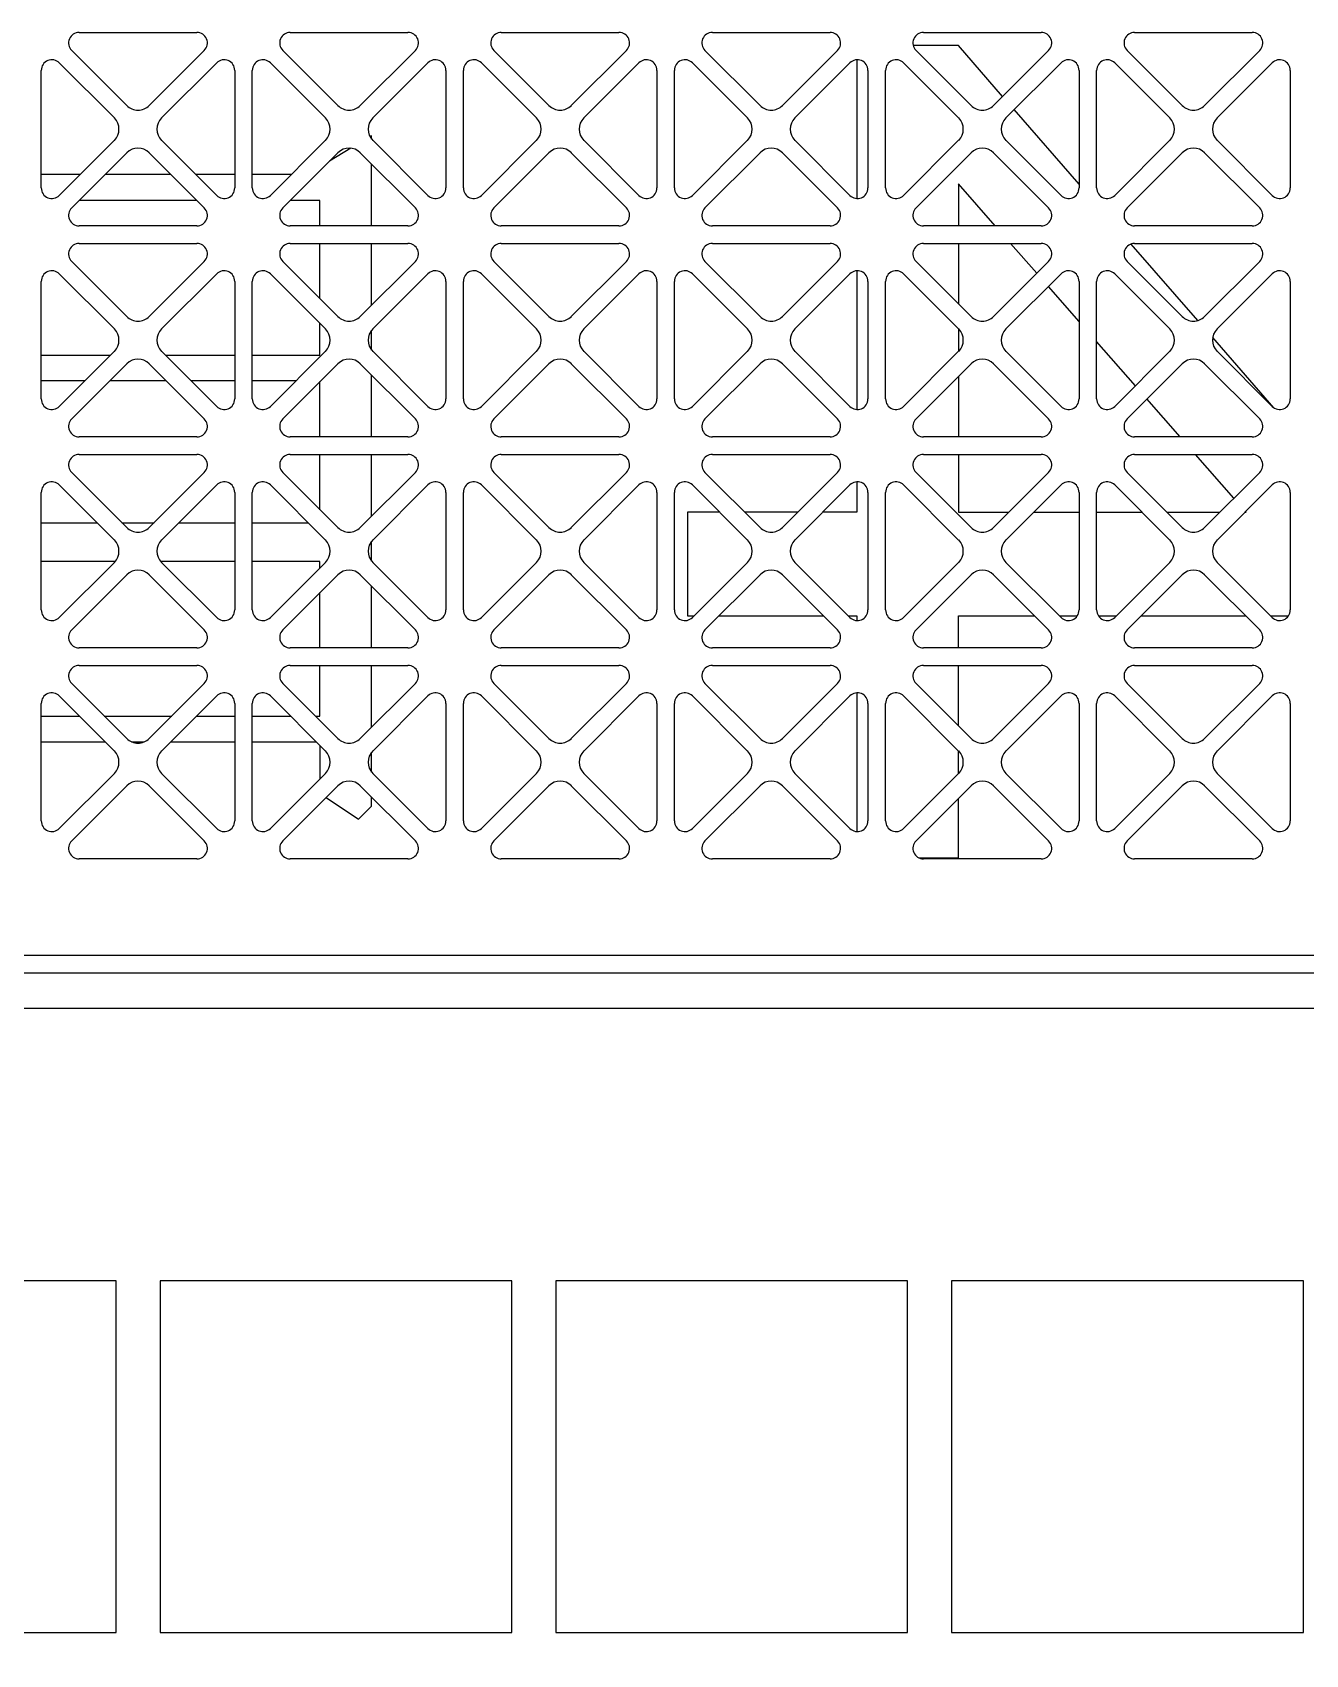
# Model space of a CAD drawing. Extents: x 59521 to 184406, y -1257 to 56672.
# Drawn here: x 68643.2 to 68788, y 17976.7 to 18161.2 of the extents above; entities that cross this region are included whole.
import ezdxf

# ---------------------------------------------------------------- set-up
doc = ezdxf.new("R2010")
doc.units = 0
doc.header["$MEASUREMENT"] = 0
doc.layers.get('0').update_dxf_attribs({"linetype": 'CONTINUOUS'})
doc.layers.add('4215-12657_0', color=7, linetype='CONTINUOUS')

# ---------------------------------------------------------------- blocks, each defined once
blk = doc.blocks.new('ju77')
at = {"layer": '4215-12657_0', "color": 87, "linetype": 'Continuous'}
for p, q in [((-94.23, -1568), (-80.85, -1568)), ((-70.23, -1568), (-56.85, -1568)), ((-46.23, -1568), (-32.85, -1568)), ((-22.23, -1568), (-8.85, -1568)), ((1.77, -1568), (15.15, -1568)), ((25.77, -1568), (39.15, -1568)), ((-88.81, -1576.31), (-95.08, -1570.05)), ((-80, -1570.05), (-86.27, -1576.31)), ((-64.81, -1576.31), (-71.08, -1570.05)), ((-56, -1570.05), (-62.27, -1576.31)), ((-40.81, -1576.31), (-47.08, -1570.05)), ((-32, -1570.05), (-38.27, -1576.31)), ((-16.81, -1576.31), (-23.08, -1570.05)), ((-8, -1570.05), (-14.27, -1576.31)), ((5.75, -1569.5), (0.62, -1569.5)), ((7.19, -1576.31), (0.92, -1570.05)), ((10.77, -1575.27), (5.75, -1569.5)), ((16, -1570.05), (9.73, -1576.31)), ((31.19, -1576.31), (24.92, -1570.05)), ((40, -1570.05), (33.73, -1576.31)), ((-96.49, -1571.46), (-90.23, -1577.73)), ((-84.85, -1577.73), (-78.59, -1571.46)), ((-72.49, -1571.46), (-66.23, -1577.73)), ((-60.85, -1577.73), (-54.59, -1571.46)), ((-48.49, -1571.46), (-42.23, -1577.73)), ((-36.85, -1577.73), (-30.59, -1571.46)), ((-24.49, -1571.46), (-18.23, -1577.73)), ((-12.85, -1577.73), (-6.59, -1571.46)), ((-5.8, -1571.12), (-5.8, -1586.88)), ((-0.49, -1571.46), (5.77, -1577.73)), ((11.15, -1577.73), (17.41, -1571.46)), ((23.51, -1571.46), (29.77, -1577.73)), ((35.15, -1577.73), (41.41, -1571.46)), ((-98.54, -1585.69), (-98.54, -1572.31)), ((-76.54, -1572.31), (-76.54, -1585.69)), ((-74.54, -1585.69), (-74.54, -1572.31)), ((-52.54, -1572.31), (-52.54, -1585.69)), ((-50.54, -1585.69), (-50.54, -1572.31)), ((-28.54, -1572.31), (-28.54, -1585.69)), ((-26.54, -1585.69), (-26.54, -1572.31)), ((-4.54, -1572.31), (-4.54, -1585.69)), ((-2.54, -1585.69), (-2.54, -1572.31)), ((19.46, -1572.31), (19.46, -1585.69)), ((21.46, -1585.69), (21.46, -1572.31)), ((43.46, -1572.31), (43.46, -1585.69)), ((19.46, -1585.25), (12.09, -1576.78)), ((-90.23, -1580.27), (-96.49, -1586.54)), ((-78.59, -1586.54), (-84.85, -1580.27)), ((-66.23, -1580.27), (-72.49, -1586.54)), ((-60.98, -1579.76), (-61.15, -1579.86)), ((-60.98, -1580.12), (-60.98, -1579.76)), ((-54.59, -1586.54), (-60.85, -1580.27)), ((-42.23, -1580.27), (-48.49, -1586.54)), ((-30.59, -1586.54), (-36.85, -1580.27)), ((-18.23, -1580.27), (-24.49, -1586.54)), ((-6.59, -1586.54), (-12.85, -1580.27)), ((5.77, -1580.27), (-0.49, -1586.54)), ((17.41, -1586.54), (11.15, -1580.27)), ((29.77, -1580.27), (23.51, -1586.54)), ((41.41, -1586.54), (35.15, -1580.27)), ((-95.08, -1587.95), (-88.81, -1581.69)), ((-86.27, -1581.69), (-80, -1587.95)), ((-71.08, -1587.95), (-64.81, -1581.69)), ((-63.34, -1581.18), (-65.75, -1582.63)), ((-62.27, -1581.69), (-56, -1587.95)), ((-60.98, -1590), (-60.98, -1582.97)), ((-47.08, -1587.95), (-40.81, -1581.69)), ((-38.27, -1581.69), (-32, -1587.95)), ((-23.08, -1587.95), (-16.81, -1581.69)), ((-14.27, -1581.69), (-8, -1587.95)), ((0.92, -1587.95), (7.19, -1581.69)), ((9.73, -1581.69), (16, -1587.95)), ((24.92, -1587.95), (31.19, -1581.69)), ((33.73, -1581.69), (40, -1587.95)), ((-94.12, -1584.16), (-98.54, -1584.16)), ((-83.79, -1584.16), (-91.29, -1584.16)), ((-76.54, -1584.16), (-80.96, -1584.16)), ((-70.12, -1584.16), (-74.54, -1584.16)), ((9.93, -1590), (5.75, -1585.22)), ((5.75, -1585.22), (5.75, -1590)), ((-80.86, -1587.1), (-94.22, -1587.1)), ((-66.85, -1587.1), (-70.22, -1587.1)), ((-66.85, -1590), (-66.85, -1587.1)), ((-80.85, -1590), (-94.23, -1590)), ((-56.85, -1590), (-70.23, -1590)), ((-32.85, -1590), (-46.23, -1590)), ((-8.85, -1590), (-22.23, -1590)), ((15.15, -1590), (1.77, -1590)), ((39.15, -1590), (25.77, -1590)), ((-94.23, -1592), (-80.85, -1592)), ((-70.23, -1592), (-56.85, -1592)), ((-66.85, -1598.28), (-66.85, -1592)), ((-60.98, -1599.03), (-60.98, -1592)), ((-46.23, -1592), (-32.85, -1592)), ((-22.23, -1592), (-8.85, -1592)), ((1.77, -1592), (15.15, -1592)), ((5.75, -1592), (5.75, -1598.87)), ((14.65, -1595.39), (11.68, -1592)), ((32.96, -1600.76), (25.39, -1592.07)), ((25.77, -1592), (39.15, -1592)), ((-88.81, -1600.31), (-95.08, -1594.05)), ((-80, -1594.05), (-86.27, -1600.31)), ((-64.81, -1600.31), (-71.08, -1594.05)), ((-56, -1594.05), (-62.27, -1600.31)), ((-40.81, -1600.31), (-47.08, -1594.05)), ((-32, -1594.05), (-38.27, -1600.31)), ((-16.81, -1600.31), (-23.08, -1594.05)), ((-8, -1594.05), (-14.27, -1600.31)), ((7.19, -1600.31), (0.92, -1594.05)), ((16, -1594.05), (9.73, -1600.31)), ((31.19, -1600.31), (24.92, -1594.05)), ((40, -1594.05), (33.73, -1600.31)), ((-96.49, -1595.46), (-90.23, -1601.73)), ((-84.85, -1601.73), (-78.59, -1595.46)), ((-72.49, -1595.46), (-66.23, -1601.73)), ((-60.85, -1601.73), (-54.59, -1595.46)), ((-48.49, -1595.46), (-42.23, -1601.73)), ((-36.85, -1601.73), (-30.59, -1595.46)), ((-24.49, -1595.46), (-18.23, -1601.73)), ((-12.85, -1601.73), (-6.59, -1595.46)), ((-5.8, -1595.12), (-5.8, -1610.88)), ((-0.49, -1595.46), (5.77, -1601.73)), ((11.15, -1601.73), (17.41, -1595.46)), ((23.51, -1595.46), (29.77, -1601.73)), ((35.15, -1601.73), (41.41, -1595.46)), ((-98.54, -1609.69), (-98.54, -1596.31)), ((-76.54, -1596.31), (-76.54, -1609.69)), ((-74.54, -1609.69), (-74.54, -1596.31)), ((-52.54, -1596.31), (-52.54, -1609.69)), ((-50.54, -1609.69), (-50.54, -1596.31)), ((-28.54, -1596.31), (-28.54, -1609.69)), ((-26.54, -1609.69), (-26.54, -1596.31)), ((-4.54, -1596.31), (-4.54, -1609.69)), ((-2.54, -1609.69), (-2.54, -1596.31)), ((19.46, -1600.88), (15.98, -1596.9)), ((19.46, -1596.31), (19.46, -1609.69)), ((21.46, -1609.69), (21.46, -1596.31)), ((43.46, -1596.31), (43.46, -1609.69)), ((-66.85, -1604.69), (-66.85, -1601.11)), ((-60.98, -1604.12), (-60.98, -1601.88)), ((5.75, -1601.73), (5.75, -1604.27)), ((25.86, -1608.18), (21.46, -1603.16)), ((41.6, -1610.69), (34.65, -1602.7)), ((-98.54, -1604.69), (-90.65, -1604.69)), ((-90.23, -1604.27), (-96.49, -1610.54)), ((-78.59, -1610.54), (-84.85, -1604.27)), ((-84.43, -1604.69), (-76.54, -1604.69)), ((-74.54, -1604.69), (-66.85, -1604.69)), ((-66.23, -1604.27), (-72.49, -1610.54)), ((-54.59, -1610.54), (-60.85, -1604.27)), ((-42.23, -1604.27), (-48.49, -1610.54)), ((-30.59, -1610.54), (-36.85, -1604.27)), ((-18.23, -1604.27), (-24.49, -1610.54)), ((-6.59, -1610.54), (-12.85, -1604.27)), ((5.77, -1604.27), (-0.49, -1610.54)), ((17.41, -1610.54), (11.15, -1604.27)), ((29.77, -1604.27), (23.51, -1610.54)), ((41.41, -1610.54), (35.15, -1604.27)), ((-95.08, -1611.95), (-88.81, -1605.69)), ((-86.27, -1605.69), (-80, -1611.95)), ((-71.08, -1611.95), (-64.81, -1605.69)), ((-62.27, -1605.69), (-56, -1611.95)), ((-60.98, -1614), (-60.98, -1606.97)), ((-47.08, -1611.95), (-40.81, -1605.69)), ((-38.27, -1605.69), (-32, -1611.95)), ((-23.08, -1611.95), (-16.81, -1605.69)), ((-14.27, -1605.69), (-8, -1611.95)), ((0.92, -1611.95), (7.19, -1605.69)), ((9.73, -1605.69), (16, -1611.95)), ((24.92, -1611.95), (31.19, -1605.69)), ((33.73, -1605.69), (40, -1611.95)), ((-93.58, -1607.63), (-98.54, -1607.63)), ((-84.33, -1607.63), (-90.75, -1607.63)), ((-76.54, -1607.63), (-81.5, -1607.63)), ((-69.58, -1607.63), (-74.54, -1607.63)), ((-66.85, -1614), (-66.85, -1607.72)), ((5.75, -1607.13), (5.75, -1614)), ((30.96, -1614), (27.18, -1609.69)), ((-80.85, -1614), (-94.23, -1614)), ((-56.85, -1614), (-70.23, -1614)), ((-32.85, -1614), (-46.23, -1614)), ((-8.85, -1614), (-22.23, -1614)), ((15.15, -1614), (1.77, -1614)), ((39.15, -1614), (25.77, -1614)), ((-94.23, -1616), (-80.85, -1616)), ((-70.23, -1616), (-56.85, -1616)), ((-66.85, -1622.28), (-66.85, -1616)), ((-60.98, -1623.03), (-60.98, -1616)), ((-46.23, -1616), (-32.85, -1616)), ((-22.23, -1616), (-8.85, -1616)), ((1.77, -1616), (15.15, -1616)), ((5.75, -1616), (5.75, -1622.57)), ((25.77, -1616), (39.15, -1616)), ((37.07, -1620.98), (32.71, -1616)), ((-88.81, -1624.31), (-95.08, -1618.05)), ((-80, -1618.05), (-86.27, -1624.31)), ((-64.81, -1624.31), (-71.08, -1618.05)), ((-56, -1618.05), (-62.27, -1624.31)), ((-40.81, -1624.31), (-47.08, -1618.05)), ((-32, -1618.05), (-38.27, -1624.31)), ((-16.81, -1624.31), (-23.08, -1618.05)), ((-8, -1618.05), (-14.27, -1624.31)), ((7.19, -1624.31), (0.92, -1618.05)), ((16, -1618.05), (9.73, -1624.31)), ((31.19, -1624.31), (24.92, -1618.05)), ((40, -1618.05), (33.73, -1624.31)), ((-96.49, -1619.46), (-90.23, -1625.73)), ((-84.85, -1625.73), (-78.59, -1619.46)), ((-72.49, -1619.46), (-66.23, -1625.73)), ((-60.85, -1625.73), (-54.59, -1619.46)), ((-48.49, -1619.46), (-42.23, -1625.73)), ((-36.85, -1625.73), (-30.59, -1619.46)), ((-24.49, -1619.46), (-18.23, -1625.73)), ((-12.85, -1625.73), (-6.59, -1619.46)), ((-5.8, -1619.12), (-5.8, -1622.57)), ((-0.49, -1619.46), (5.77, -1625.73)), ((11.15, -1625.73), (17.41, -1619.46)), ((23.51, -1619.46), (29.77, -1625.73)), ((35.15, -1625.73), (41.41, -1619.46)), ((-98.54, -1633.69), (-98.54, -1620.31)), ((-76.54, -1620.31), (-76.54, -1633.69)), ((-74.54, -1633.69), (-74.54, -1620.31)), ((-52.54, -1620.31), (-52.54, -1633.69)), ((-50.54, -1633.69), (-50.54, -1620.31)), ((-28.54, -1620.31), (-28.54, -1633.69)), ((-26.54, -1633.69), (-26.54, -1620.31)), ((-4.54, -1620.31), (-4.54, -1633.69)), ((-2.54, -1633.69), (-2.54, -1620.31)), ((19.46, -1620.31), (19.46, -1633.69)), ((21.46, -1633.69), (21.46, -1620.31)), ((43.46, -1620.31), (43.46, -1633.69)), ((-21.38, -1622.57), (-25.05, -1622.57)), ((-25.05, -1622.57), (-25.05, -1634.37)), ((-12.53, -1622.57), (-18.55, -1622.57)), ((-5.8, -1622.57), (-9.7, -1622.57)), ((5.75, -1622.57), (11.47, -1622.57)), ((14.3, -1622.57), (19.46, -1622.57)), ((21.46, -1622.57), (26.62, -1622.57)), ((29.45, -1622.57), (35.47, -1622.57)), ((38.3, -1622.57), (38.47, -1622.57)), ((38.47, -1622.57), (38.39, -1622.48)), ((-98.54, -1623.76), (-92.2, -1623.76)), ((-89.37, -1623.76), (-85.71, -1623.76)), ((-82.88, -1623.76), (-76.54, -1623.76)), ((-74.54, -1623.76), (-68.2, -1623.76)), ((-60.98, -1628.12), (-60.98, -1625.88)), ((-90.13, -1628.16), (-98.54, -1628.16)), ((-90.23, -1628.27), (-96.49, -1634.54)), ((-76.54, -1628.16), (-84.95, -1628.16)), ((-78.59, -1634.54), (-84.85, -1628.27)), ((-66.85, -1628.16), (-74.54, -1628.16)), ((-66.23, -1628.27), (-72.49, -1634.54)), ((-66.85, -1628.89), (-66.85, -1628.16)), ((-54.59, -1634.54), (-60.85, -1628.27)), ((-42.23, -1628.27), (-48.49, -1634.54)), ((-30.59, -1634.54), (-36.85, -1628.27)), ((-18.23, -1628.27), (-24.49, -1634.54)), ((-6.59, -1634.54), (-12.85, -1628.27)), ((5.77, -1628.27), (-0.49, -1634.54)), ((17.41, -1634.54), (11.15, -1628.27)), ((29.77, -1628.27), (23.51, -1634.54)), ((41.41, -1634.54), (35.15, -1628.27)), ((-95.08, -1635.95), (-88.81, -1629.69)), ((-86.27, -1629.69), (-80, -1635.95)), ((-71.08, -1635.95), (-64.81, -1629.69)), ((-62.27, -1629.69), (-56, -1635.95)), ((-60.98, -1638), (-60.98, -1630.97)), ((-47.08, -1635.95), (-40.81, -1629.69)), ((-38.27, -1629.69), (-32, -1635.95)), ((-23.08, -1635.95), (-16.81, -1629.69)), ((-14.27, -1629.69), (-8, -1635.95)), ((0.92, -1635.95), (7.19, -1629.69)), ((9.73, -1629.69), (16, -1635.95)), ((24.92, -1635.95), (31.19, -1629.69)), ((33.73, -1629.69), (40, -1635.95)), ((-66.85, -1638), (-66.85, -1631.72)), ((-25.05, -1634.37), (-24.32, -1634.37)), ((-21.49, -1634.37), (-9.59, -1634.37)), ((-6.76, -1634.37), (-5.8, -1634.37)), ((-5.8, -1634.37), (-5.8, -1634.88)), ((5.75, -1634.37), (14.41, -1634.37)), ((5.75, -1638), (5.75, -1634.37)), ((17.24, -1634.37), (19.24, -1634.37)), ((21.67, -1634.37), (23.68, -1634.37)), ((26.51, -1634.37), (38.41, -1634.37)), ((41.24, -1634.37), (43.24, -1634.37)), ((-80.85, -1638), (-94.23, -1638)), ((-56.85, -1638), (-70.23, -1638)), ((-32.85, -1638), (-46.23, -1638)), ((-8.85, -1638), (-22.23, -1638)), ((15.15, -1638), (1.77, -1638)), ((39.15, -1638), (25.77, -1638)), ((-94.23, -1640), (-80.85, -1640)), ((-70.23, -1640), (-56.85, -1640)), ((-66.85, -1645.76), (-66.85, -1640)), ((-60.98, -1647.03), (-60.98, -1640)), ((-46.23, -1640), (-32.85, -1640)), ((-22.23, -1640), (-8.85, -1640)), ((1.77, -1640), (15.15, -1640)), ((5.75, -1646.87), (5.75, -1640)), ((25.77, -1640), (39.15, -1640)), ((-88.81, -1648.31), (-95.08, -1642.05)), ((-80, -1642.05), (-86.27, -1648.31)), ((-64.81, -1648.31), (-71.08, -1642.05)), ((-56, -1642.05), (-62.27, -1648.31)), ((-40.81, -1648.31), (-47.08, -1642.05)), ((-32, -1642.05), (-38.27, -1648.31)), ((-16.81, -1648.31), (-23.08, -1642.05)), ((-8, -1642.05), (-14.27, -1648.31)), ((7.19, -1648.31), (0.92, -1642.05)), ((16, -1642.05), (9.73, -1648.31)), ((31.19, -1648.31), (24.92, -1642.05)), ((40, -1642.05), (33.73, -1648.31)), ((-96.49, -1643.46), (-90.23, -1649.73)), ((-84.85, -1649.73), (-78.59, -1643.46)), ((-72.49, -1643.46), (-66.23, -1649.73)), ((-60.85, -1649.73), (-54.59, -1643.46)), ((-48.49, -1643.46), (-42.23, -1649.73)), ((-36.85, -1649.73), (-30.59, -1643.46)), ((-24.49, -1643.46), (-18.23, -1649.73)), ((-12.85, -1649.73), (-6.59, -1643.46)), ((-5.8, -1643.12), (-5.8, -1658.88)), ((-0.49, -1643.46), (5.77, -1649.73)), ((11.15, -1649.73), (17.41, -1643.46)), ((23.51, -1643.46), (29.77, -1649.73)), ((35.15, -1649.73), (41.41, -1643.46)), ((-98.54, -1657.69), (-98.54, -1644.31)), ((-76.54, -1644.31), (-76.54, -1657.69)), ((-74.54, -1657.69), (-74.54, -1644.31)), ((-52.54, -1644.31), (-52.54, -1657.69)), ((-50.54, -1657.69), (-50.54, -1644.31)), ((-28.54, -1644.31), (-28.54, -1657.69)), ((-26.54, -1657.69), (-26.54, -1644.31)), ((-4.54, -1644.31), (-4.54, -1657.69)), ((-2.54, -1657.69), (-2.54, -1644.31)), ((19.46, -1644.31), (19.46, -1657.69)), ((21.46, -1657.69), (21.46, -1644.31)), ((43.46, -1644.31), (43.46, -1657.69)), ((-98.54, -1645.76), (-94.2, -1645.76)), ((-91.37, -1645.76), (-83.71, -1645.76)), ((-80.88, -1645.76), (-76.54, -1645.76)), ((-74.54, -1645.76), (-70.2, -1645.76)), ((-67.37, -1645.76), (-66.85, -1645.76)), ((-98.54, -1648.69), (-91.27, -1648.69)), ((-88.26, -1648.69), (-86.82, -1648.69)), ((-83.81, -1648.69), (-76.54, -1648.69)), ((-74.54, -1648.69), (-67.27, -1648.69)), ((-66.85, -1649.11), (-66.85, -1652.89)), ((-60.98, -1652.12), (-60.98, -1649.88)), ((5.75, -1652.27), (5.75, -1649.73)), ((-90.23, -1652.27), (-96.49, -1658.54)), ((-78.59, -1658.54), (-84.85, -1652.27)), ((-66.23, -1652.27), (-72.49, -1658.54)), ((-54.59, -1658.54), (-60.85, -1652.27)), ((-42.23, -1652.27), (-48.49, -1658.54)), ((-30.59, -1658.54), (-36.85, -1652.27)), ((-18.23, -1652.27), (-24.49, -1658.54)), ((-6.59, -1658.54), (-12.85, -1652.27)), ((5.77, -1652.27), (-0.49, -1658.54)), ((17.41, -1658.54), (11.15, -1652.27)), ((29.77, -1652.27), (23.51, -1658.54)), ((41.41, -1658.54), (35.15, -1652.27)), ((-95.08, -1659.95), (-88.81, -1653.69)), ((-86.27, -1653.69), (-80, -1659.95)), ((-71.08, -1659.95), (-64.81, -1653.69)), ((-62.27, -1653.69), (-56, -1659.95)), ((-47.08, -1659.95), (-40.81, -1653.69)), ((-38.27, -1653.69), (-32, -1659.95)), ((-23.08, -1659.95), (-16.81, -1653.69)), ((-14.27, -1653.69), (-8, -1659.95)), ((0.92, -1659.95), (7.19, -1653.69)), ((9.73, -1653.69), (16, -1659.95)), ((24.92, -1659.95), (31.19, -1653.69)), ((33.73, -1653.69), (40, -1659.95)), ((-66.15, -1655.02), (-62.45, -1657.49)), ((-62.45, -1657.49), (-60.98, -1656.02)), ((-60.98, -1656.02), (-60.98, -1654.97)), ((5.75, -1661.89), (5.75, -1655.13)), ((-80.85, -1662), (-94.23, -1662)), ((-56.85, -1662), (-70.23, -1662)), ((-32.85, -1662), (-46.23, -1662)), ((-8.85, -1662), (-22.23, -1662)), ((1.27, -1661.89), (5.75, -1661.89)), ((15.15, -1662), (1.77, -1662)), ((39.15, -1662), (25.77, -1662)), ((328.46, -1673), (-407.54, -1673))]:
    blk.add_line(p, q, dxfattribs=at)
for centre, radius, start, end in [((-94.23, -1569.2), 1.2, 90, 225), ((-80.85, -1569.2), 1.2, 315, 90), ((-70.23, -1569.2), 1.2, 90, 225), ((-56.85, -1569.2), 1.2, 315, 90), ((-46.23, -1569.2), 1.2, 90, 225), ((-32.85, -1569.2), 1.2, 315, 90), ((-22.23, -1569.2), 1.2, 90, 225), ((-8.85, -1569.2), 1.2, 315, 90), ((1.77, -1569.2), 1.2, 90, 225), ((15.15, -1569.2), 1.2, 315, 90), ((25.77, -1569.2), 1.2, 90, 225), ((39.15, -1569.2), 1.2, 315, 90), ((-97.34, -1572.31), 1.2, 45, 180), ((-77.74, -1572.31), 1.2, 0, 135), ((-73.34, -1572.31), 1.2, 45, 180), ((-53.74, -1572.31), 1.2, 0, 135), ((-49.34, -1572.31), 1.2, 45, 180), ((-29.74, -1572.31), 1.2, 0, 135), ((-25.34, -1572.31), 1.2, 45, 180), ((-5.74, -1572.31), 1.2, 0, 135), ((-1.34, -1572.31), 1.2, 45, 180), ((18.26, -1572.31), 1.2, 0, 135), ((22.66, -1572.31), 1.2, 45, 180), ((42.26, -1572.31), 1.2, 0, 135), ((-87.54, -1575.04), 1.8, 225, 315), ((-63.54, -1575.04), 1.8, 225, 315), ((-39.54, -1575.04), 1.8, 225, 315), ((-15.54, -1575.04), 1.8, 225, 315), ((8.46, -1575.04), 1.8, 225, 315), ((32.46, -1575.04), 1.8, 225, 315), ((-91.5, -1579), 1.8, 315, 45), ((-83.58, -1579), 1.8, 135, 225), ((-67.5, -1579), 1.8, 315, 45), ((-59.58, -1579), 1.8, 135, 225), ((-43.5, -1579), 1.8, 315, 45), ((-35.58, -1579), 1.8, 135, 225), ((-19.5, -1579), 1.8, 315, 45), ((-11.58, -1579), 1.8, 135, 225), ((4.5, -1579), 1.8, 315, 45), ((12.42, -1579), 1.8, 135, 225), ((28.5, -1579), 1.8, 315, 45), ((36.42, -1579), 1.8, 135, 225), ((-87.54, -1582.96), 1.8, 45, 135), ((-63.54, -1582.96), 1.8, 45, 135), ((-39.54, -1582.96), 1.8, 45, 135), ((-15.54, -1582.96), 1.8, 45, 135), ((8.46, -1582.96), 1.8, 45, 135), ((32.46, -1582.96), 1.8, 45, 135), ((-97.34, -1585.69), 1.2, 180, 315), ((-77.74, -1585.69), 1.2, 225, 0), ((-73.34, -1585.69), 1.2, 180, 315), ((-53.74, -1585.69), 1.2, 225, 0), ((-49.34, -1585.69), 1.2, 180, 315), ((-29.74, -1585.69), 1.2, 225, 0), ((-25.34, -1585.69), 1.2, 180, 315), ((-5.74, -1585.69), 1.2, 225, 0), ((-1.34, -1585.69), 1.2, 180, 315), ((18.26, -1585.69), 1.2, 225, 0), ((22.66, -1585.69), 1.2, 180, 315), ((42.26, -1585.69), 1.2, 225, 0), ((-94.23, -1588.8), 1.2, 135, 270), ((-80.85, -1588.8), 1.2, 270, 45), ((-70.23, -1588.8), 1.2, 135, 270), ((-56.85, -1588.8), 1.2, 270, 45), ((-46.23, -1588.8), 1.2, 135, 270), ((-32.85, -1588.8), 1.2, 270, 45), ((-22.23, -1588.8), 1.2, 135, 270), ((-8.85, -1588.8), 1.2, 270, 45), ((1.77, -1588.8), 1.2, 135, 270), ((15.15, -1588.8), 1.2, 270, 45), ((25.77, -1588.8), 1.2, 135, 270), ((39.15, -1588.8), 1.2, 270, 45), ((-94.23, -1593.2), 1.2, 90, 225), ((-80.85, -1593.2), 1.2, 315, 90), ((-70.23, -1593.2), 1.2, 90, 225), ((-56.85, -1593.2), 1.2, 315, 90), ((-46.23, -1593.2), 1.2, 90, 225), ((-32.85, -1593.2), 1.2, 315, 90), ((-22.23, -1593.2), 1.2, 90, 225), ((-8.85, -1593.2), 1.2, 315, 90), ((1.77, -1593.2), 1.2, 90, 225), ((15.15, -1593.2), 1.2, 315, 90), ((25.77, -1593.2), 1.2, 90, 225), ((39.15, -1593.2), 1.2, 315, 90), ((-97.34, -1596.31), 1.2, 45, 180), ((-77.74, -1596.31), 1.2, 0, 135), ((-73.34, -1596.31), 1.2, 45, 180), ((-53.74, -1596.31), 1.2, 0, 135), ((-49.34, -1596.31), 1.2, 45, 180), ((-29.74, -1596.31), 1.2, 0, 135), ((-25.34, -1596.31), 1.2, 45, 180), ((-5.74, -1596.31), 1.2, 0, 135), ((-1.34, -1596.31), 1.2, 45, 180), ((18.26, -1596.31), 1.2, 0, 135), ((22.66, -1596.31), 1.2, 45, 180), ((42.26, -1596.31), 1.2, 0, 135), ((-87.54, -1599.04), 1.8, 225, 315), ((-63.54, -1599.04), 1.8, 225, 315), ((-39.54, -1599.04), 1.8, 225, 315), ((-15.54, -1599.04), 1.8, 225, 315), ((8.46, -1599.04), 1.8, 225, 315), ((32.46, -1599.04), 1.8, 225, 315), ((-91.5, -1603), 1.8, 315, 45), ((-83.58, -1603), 1.8, 135, 225), ((-67.5, -1603), 1.8, 315, 45), ((-59.58, -1603), 1.8, 135, 225), ((-43.5, -1603), 1.8, 315, 45), ((-35.58, -1603), 1.8, 135, 225), ((-19.5, -1603), 1.8, 315, 45), ((-11.58, -1603), 1.8, 135, 225), ((4.5, -1603), 1.8, 315, 45), ((12.42, -1603), 1.8, 135, 225), ((28.5, -1603), 1.8, 315, 45), ((36.42, -1603), 1.8, 135, 225), ((-87.54, -1606.96), 1.8, 45, 135), ((-63.54, -1606.96), 1.8, 45, 135), ((-39.54, -1606.96), 1.8, 45, 135), ((-15.54, -1606.96), 1.8, 45, 135), ((8.46, -1606.96), 1.8, 45, 135), ((32.46, -1606.96), 1.8, 45, 135), ((-97.34, -1609.69), 1.2, 180, 315), ((-77.74, -1609.69), 1.2, 225, 0), ((-73.34, -1609.69), 1.2, 180, 315), ((-53.74, -1609.69), 1.2, 225, 0), ((-49.34, -1609.69), 1.2, 180, 315), ((-29.74, -1609.69), 1.2, 225, 0), ((-25.34, -1609.69), 1.2, 180, 315), ((-5.74, -1609.69), 1.2, 225, 0), ((-1.34, -1609.69), 1.2, 180, 315), ((18.26, -1609.69), 1.2, 225, 0), ((22.66, -1609.69), 1.2, 180, 315), ((42.26, -1609.69), 1.2, 225, 0), ((-94.23, -1612.8), 1.2, 135, 270), ((-80.85, -1612.8), 1.2, 270, 45), ((-70.23, -1612.8), 1.2, 135, 270), ((-56.85, -1612.8), 1.2, 270, 45), ((-46.23, -1612.8), 1.2, 135, 270), ((-32.85, -1612.8), 1.2, 270, 45), ((-22.23, -1612.8), 1.2, 135, 270), ((-8.85, -1612.8), 1.2, 270, 45), ((1.77, -1612.8), 1.2, 135, 270), ((15.15, -1612.8), 1.2, 270, 45), ((25.77, -1612.8), 1.2, 135, 270), ((39.15, -1612.8), 1.2, 270, 45), ((-94.23, -1617.2), 1.2, 90, 225), ((-80.85, -1617.2), 1.2, 315, 90), ((-70.23, -1617.2), 1.2, 90, 225), ((-56.85, -1617.2), 1.2, 315, 90), ((-46.23, -1617.2), 1.2, 90, 225), ((-32.85, -1617.2), 1.2, 315, 90), ((-22.23, -1617.2), 1.2, 90, 225), ((-8.85, -1617.2), 1.2, 315, 90), ((1.77, -1617.2), 1.2, 90, 225), ((15.15, -1617.2), 1.2, 315, 90), ((25.77, -1617.2), 1.2, 90, 225), ((39.15, -1617.2), 1.2, 315, 90), ((-97.34, -1620.31), 1.2, 45, 180), ((-77.74, -1620.31), 1.2, 0, 135), ((-73.34, -1620.31), 1.2, 45, 180), ((-53.74, -1620.31), 1.2, 0, 135), ((-49.34, -1620.31), 1.2, 45, 180), ((-29.74, -1620.31), 1.2, 0, 135), ((-25.34, -1620.31), 1.2, 45, 180), ((-5.74, -1620.31), 1.2, 0, 135), ((-1.34, -1620.31), 1.2, 45, 180), ((18.26, -1620.31), 1.2, 0, 135), ((22.66, -1620.31), 1.2, 45, 180), ((42.26, -1620.31), 1.2, 0, 135), ((-87.54, -1623.04), 1.8, 225, 315), ((-63.54, -1623.04), 1.8, 225, 315), ((-39.54, -1623.04), 1.8, 225, 315), ((-15.54, -1623.04), 1.8, 225, 315), ((8.46, -1623.04), 1.8, 225, 315), ((32.46, -1623.04), 1.8, 225, 315), ((-91.5, -1627), 1.8, 315, 45), ((-83.58, -1627), 1.8, 135, 225), ((-67.5, -1627), 1.8, 315, 45), ((-59.58, -1627), 1.8, 135, 225), ((-43.5, -1627), 1.8, 315, 45), ((-35.58, -1627), 1.8, 135, 225), ((-19.5, -1627), 1.8, 315, 45), ((-11.58, -1627), 1.8, 135, 225), ((4.5, -1627), 1.8, 315, 45), ((12.42, -1627), 1.8, 135, 225), ((28.5, -1627), 1.8, 315, 45), ((36.42, -1627), 1.8, 135, 225), ((-87.54, -1630.96), 1.8, 45, 135), ((-63.54, -1630.96), 1.8, 45, 135), ((-39.54, -1630.96), 1.8, 45, 135), ((-15.54, -1630.96), 1.8, 45, 135), ((8.46, -1630.96), 1.8, 45, 135), ((32.46, -1630.96), 1.8, 45, 135), ((-97.34, -1633.69), 1.2, 180, 315), ((-77.74, -1633.69), 1.2, 225, 0), ((-73.34, -1633.69), 1.2, 180, 315), ((-53.74, -1633.69), 1.2, 225, 0), ((-49.34, -1633.69), 1.2, 180, 315), ((-29.74, -1633.69), 1.2, 225, 0), ((-25.34, -1633.69), 1.2, 180, 315), ((-5.74, -1633.69), 1.2, 225, 0), ((-1.34, -1633.69), 1.2, 180, 315), ((18.26, -1633.69), 1.2, 225, 0), ((22.66, -1633.69), 1.2, 180, 315), ((42.26, -1633.69), 1.2, 225, 0), ((-94.23, -1636.8), 1.2, 135, 270), ((-80.85, -1636.8), 1.2, 270, 45), ((-70.23, -1636.8), 1.2, 135, 270), ((-56.85, -1636.8), 1.2, 270, 45), ((-46.23, -1636.8), 1.2, 135, 270), ((-32.85, -1636.8), 1.2, 270, 45), ((-22.23, -1636.8), 1.2, 135, 270), ((-8.85, -1636.8), 1.2, 270, 45), ((1.77, -1636.8), 1.2, 135, 270), ((15.15, -1636.8), 1.2, 270, 45), ((25.77, -1636.8), 1.2, 135, 270), ((39.15, -1636.8), 1.2, 270, 45), ((-94.23, -1641.2), 1.2, 90, 225), ((-80.85, -1641.2), 1.2, 315, 90), ((-70.23, -1641.2), 1.2, 90, 225), ((-56.85, -1641.2), 1.2, 315, 90), ((-46.23, -1641.2), 1.2, 90, 225), ((-32.85, -1641.2), 1.2, 315, 90), ((-22.23, -1641.2), 1.2, 90, 225), ((-8.85, -1641.2), 1.2, 315, 90), ((1.77, -1641.2), 1.2, 90, 225), ((15.15, -1641.2), 1.2, 315, 90), ((25.77, -1641.2), 1.2, 90, 225), ((39.15, -1641.2), 1.2, 315, 90), ((-97.34, -1644.31), 1.2, 45, 180), ((-77.74, -1644.31), 1.2, 0, 135), ((-73.34, -1644.31), 1.2, 45, 180), ((-53.74, -1644.31), 1.2, 0, 135), ((-49.34, -1644.31), 1.2, 45, 180), ((-29.74, -1644.31), 1.2, 0, 135), ((-25.34, -1644.31), 1.2, 45, 180), ((-5.74, -1644.31), 1.2, 0, 135), ((-1.34, -1644.31), 1.2, 45, 180), ((18.26, -1644.31), 1.2, 0, 135), ((22.66, -1644.31), 1.2, 45, 180), ((42.26, -1644.31), 1.2, 0, 135), ((-87.54, -1647.04), 1.8, 225, 315), ((-63.54, -1647.04), 1.8, 225, 315), ((-39.54, -1647.04), 1.8, 225, 315), ((-15.54, -1647.04), 1.8, 225, 315), ((8.46, -1647.04), 1.8, 225, 315), ((32.46, -1647.04), 1.8, 225, 315), ((-91.5, -1651), 1.8, 315, 45), ((-83.58, -1651), 1.8, 135, 225), ((-67.5, -1651), 1.8, 315, 45), ((-59.58, -1651), 1.8, 135, 225), ((-43.5, -1651), 1.8, 315, 45), ((-35.58, -1651), 1.8, 135, 225), ((-19.5, -1651), 1.8, 315, 45), ((-11.58, -1651), 1.8, 135, 225), ((4.5, -1651), 1.8, 315, 45), ((12.42, -1651), 1.8, 135, 225), ((28.5, -1651), 1.8, 315, 45), ((36.42, -1651), 1.8, 135, 225), ((-87.54, -1654.96), 1.8, 45, 135), ((-63.54, -1654.96), 1.8, 45, 135), ((-39.54, -1654.96), 1.8, 45, 135), ((-15.54, -1654.96), 1.8, 45, 135), ((8.46, -1654.96), 1.8, 45, 135), ((32.46, -1654.96), 1.8, 45, 135), ((-97.34, -1657.69), 1.2, 180, 315), ((-77.74, -1657.69), 1.2, 225, 0), ((-73.34, -1657.69), 1.2, 180, 315), ((-53.74, -1657.69), 1.2, 225, 0), ((-49.34, -1657.69), 1.2, 180, 315), ((-29.74, -1657.69), 1.2, 225, 0), ((-25.34, -1657.69), 1.2, 180, 315), ((-5.74, -1657.69), 1.2, 225, 0), ((-1.34, -1657.69), 1.2, 180, 315), ((18.26, -1657.69), 1.2, 225, 0), ((22.66, -1657.69), 1.2, 180, 315), ((42.26, -1657.69), 1.2, 225, 0), ((-94.23, -1660.8), 1.2, 135, 270), ((-80.85, -1660.8), 1.2, 270, 45), ((-70.23, -1660.8), 1.2, 135, 270), ((-56.85, -1660.8), 1.2, 270, 45), ((-46.23, -1660.8), 1.2, 135, 270), ((-32.85, -1660.8), 1.2, 270, 45), ((-22.23, -1660.8), 1.2, 135, 270), ((-8.85, -1660.8), 1.2, 270, 45), ((1.77, -1660.8), 1.2, 135, 270), ((15.15, -1660.8), 1.2, 270, 45), ((25.77, -1660.8), 1.2, 135, 270), ((39.15, -1660.8), 1.2, 270, 45)]:
    blk.add_arc(centre, radius, start, end, dxfattribs=at)
blk = doc.blocks.new('sfsafsf')
at = {"color": 87}
blk.add_line((49935.25, -19723.5), (46935.25, -19723.5), dxfattribs=at)
for points in [[(46935.25, -19919.5), (49935.25, -19919.5), (49935.25, -19719.5), (46935.25, -19719.5)], [(47212.75, -19794.5), (47252.75, -19794.5), (47252.75, -19754.5), (47212.75, -19754.5)], [(47257.75, -19794.5), (47297.75, -19794.5), (47297.75, -19754.5), (47257.75, -19754.5)], [(47302.75, -19794.5), (47342.75, -19794.5), (47342.75, -19754.5), (47302.75, -19754.5)], [(47347.75, -19794.5), (47387.75, -19794.5), (47387.75, -19754.5), (47347.75, -19754.5)]]:
    blk.add_lwpolyline(points, close=True, dxfattribs=at)

msp = doc.modelspace()

# ---------------------------------------------------------------- block references
msp.add_blockref('ju77', (68742.779, 19729.172))
at = {"color": 0}
msp.add_blockref('sfsafsf', (21399.992, 37773.67), dxfattribs=at)

doc.saveas('drawing.dxf')
